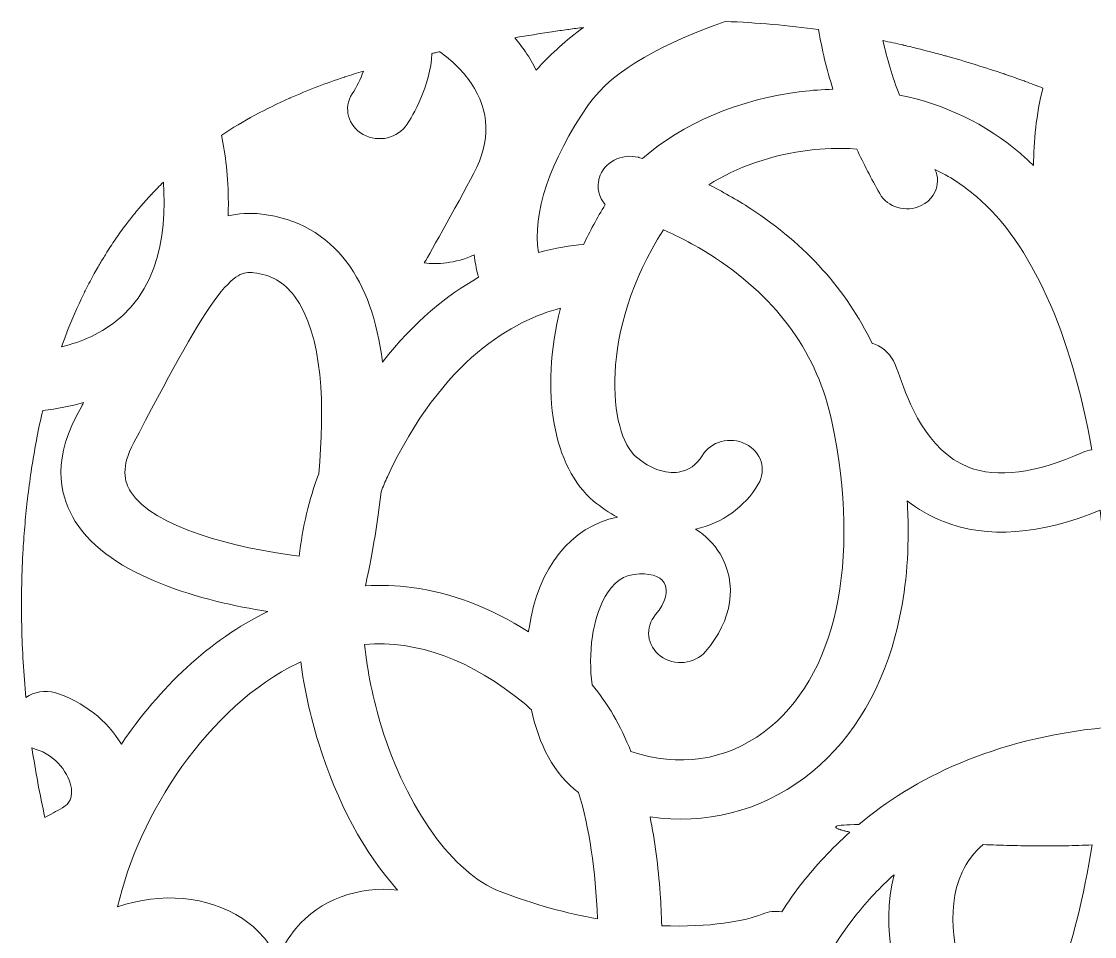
# Model space of a CAD drawing. Header units: millimetres. Extents: x -416 to 1516, y -417 to 43.
# Drawn here: x 4 to 63.8, y -357.6 to -306.6 of the extents above; entities that cross this region are included whole.
import ezdxf

# ---------------------------------------------------------------- set-up
doc = ezdxf.new("R2010")
doc.units = ezdxf.units.MM
doc.header["$MEASUREMENT"] = 0
doc.layers.add('Layer 4', color=7, linetype='Continuous')

msp = doc.modelspace()

# ---------------------------------------------------------------- linework, layer by layer
at = {"layer": 'Layer 4', "lineweight": 0}
for points, knots in [([(43.229, -306.59), (43.229, -306.59), (43.229, -306.59), (43.229, -306.59), (43.23, -306.59), (43.23, -306.59), (43.231, -306.59), (45.017, -306.653), (46.756, -306.808), (48.446, -307.041), (48.447, -307.041), (48.448, -307.041), (48.448, -307.041), (48.629, -308.153), (48.889, -309.259), (49.247, -310.371), (48.67, -310.384), (48.086, -310.424), (47.497, -310.494), (44.045, -310.902), (40.792, -312.303), (38.634, -314.226), (38.501, -314.188), (38.419, -314.167), (38.401, -314.162), (37.449, -313.924), (36.468, -314.442), (36.21, -315.321), (36.053, -315.854), (36.2, -316.396), (36.552, -316.794), (36.093, -317.533), (35.688, -318.278), (35.338, -319.024), (34.642, -319.079), (33.784, -319.206), (32.823, -319.471), (32.476, -317.328), (33.445, -314.368), (35.617, -311.223), (36.978, -309.252), (39.972, -307.735), (43.229, -306.59)], [0, 0, 0, 0, 1, 1, 1, 2, 2, 2, 3, 3, 3, 4, 4, 4, 5, 5, 5, 6, 6, 6, 7, 7, 7, 8, 8, 8, 9, 9, 9, 10, 10, 10, 11, 11, 11, 12, 12, 12, 13, 13, 13, 14, 14, 14, 14]), ([(31.502, -307.497), (31.502, -307.497), (31.503, -307.497), (31.503, -307.497), (32.194, -307.382), (32.886, -307.272), (33.576, -307.166), (33.578, -307.165), (33.581, -307.165), (33.583, -307.164), (33.869, -307.12), (34.153, -307.081), (34.438, -307.042), (34.464, -307.038), (34.491, -307.034), (34.518, -307.031), (34.79, -306.994), (35.061, -306.96), (35.331, -306.927), (35.332, -306.927), (35.332, -306.927), (35.333, -306.927), (35.333, -306.927), (35.333, -306.927), (35.334, -306.927), (34.354, -307.639), (33.548, -308.378), (32.891, -309.094), (32.825, -309.166), (32.762, -309.239), (32.697, -309.312), (32.526, -308.961), (32.326, -308.616), (32.098, -308.279), (31.914, -308.007), (31.712, -307.748), (31.5, -307.497), (31.501, -307.497), (31.501, -307.497), (31.502, -307.497)], [0, 0, 0, 0, 1, 1, 1, 2, 2, 2, 3, 3, 3, 4, 4, 4, 5, 5, 5, 6, 6, 6, 7, 7, 7, 8, 8, 8, 9, 9, 9, 10, 10, 10, 11, 11, 11, 12, 12, 12, 13, 13, 13, 13]), ([(52.035, -307.66), (52.036, -307.66), (52.036, -307.66), (52.037, -307.66), (52.405, -307.737), (52.769, -307.818), (53.132, -307.901), (53.154, -307.906), (53.176, -307.912), (53.198, -307.917), (53.261, -307.931), (53.323, -307.946), (53.386, -307.961), (53.671, -308.028), (53.955, -308.097), (54.237, -308.168), (54.33, -308.191), (54.423, -308.215), (54.515, -308.239), (54.804, -308.313), (55.091, -308.389), (55.376, -308.468), (55.447, -308.487), (55.517, -308.506), (55.588, -308.525), (56.123, -308.674), (56.653, -308.831), (57.176, -308.993), (57.196, -308.999), (57.217, -309.005), (57.237, -309.012), (57.761, -309.174), (58.278, -309.342), (58.788, -309.516), (58.83, -309.53), (58.872, -309.545), (58.913, -309.559), (58.916, -309.56), (58.918, -309.561), (58.92, -309.562), (59.228, -309.667), (59.534, -309.775), (59.838, -309.885), (59.879, -309.9), (59.921, -309.915), (59.962, -309.93), (60.295, -310.051), (60.626, -310.174), (60.953, -310.299), (60.953, -310.299), (60.953, -310.299), (60.953, -310.299), (60.954, -310.3), (60.955, -310.3), (60.955, -310.3), (60.571, -311.772), (60.435, -313.277), (60.426, -314.623), (60.183, -314.384), (59.933, -314.153), (59.675, -313.932), (57.763, -312.295), (55.467, -311.199), (52.951, -310.692), (52.56, -309.672), (52.254, -308.666), (52.031, -307.659), (52.032, -307.659), (52.034, -307.66), (52.035, -307.66)], [0, 0, 0, 0, 1, 1, 1, 2, 2, 2, 3, 3, 3, 4, 4, 4, 5, 5, 5, 6, 6, 6, 7, 7, 7, 8, 8, 8, 9, 9, 9, 10, 10, 10, 11, 11, 11, 12, 12, 12, 13, 13, 13, 14, 14, 14, 15, 15, 15, 16, 16, 16, 17, 17, 17, 18, 18, 18, 19, 19, 19, 20, 20, 20, 21, 21, 21, 22, 22, 22, 23, 23, 23, 23]), ([(15.163, -312.924), (16.366, -312.129), (17.635, -311.451), (18.953, -310.865), (18.954, -310.864), (18.955, -310.864), (18.955, -310.864), (18.962, -310.861), (18.969, -310.858), (18.976, -310.855), (19.467, -310.637), (19.966, -310.432), (20.47, -310.239), (20.473, -310.237), (20.477, -310.236), (20.48, -310.235), (20.984, -310.042), (21.494, -309.86), (22.01, -309.689), (22.012, -309.688), (22.014, -309.688), (22.017, -309.687), (22.023, -309.685), (22.03, -309.683), (22.036, -309.68), (22.377, -309.568), (22.72, -309.459), (23.065, -309.355), (23.066, -309.355), (23.067, -309.354), (23.069, -309.354), (22.905, -309.798), (22.68, -310.258), (22.44, -310.627), (21.933, -311.407), (22.207, -312.42), (23.053, -312.888), (23.898, -313.356), (24.995, -313.103), (25.502, -312.323), (25.774, -311.905), (26.825, -310.172), (26.883, -308.371), (26.948, -308.357), (27.013, -308.343), (27.078, -308.329), (27.162, -308.311), (27.245, -308.293), (27.329, -308.275), (27.995, -308.761), (28.611, -309.348), (29.07, -310.026), (30.117, -311.571), (30.17, -313.26), (29.229, -315.043), (28.285, -316.829), (26.46, -320.048), (26.46, -320.048), (27.146, -320.148), (28.171, -320.076), (29.24, -319.605), (29.288, -319.986), (29.355, -320.35), (29.439, -320.691), (29.452, -320.745), (29.468, -320.798), (29.487, -320.85), (27.738, -321.833), (25.88, -323.322), (24.129, -325.57), (23.834, -323.237), (23.175, -321.376), (22.149, -320.014), (20.999, -318.486), (19.357, -317.556), (17.402, -317.326), (16.703, -317.243), (16.08, -317.288), (15.52, -317.424), (15.525, -317.3), (15.53, -317.176), (15.532, -317.05), (15.534, -316.934), (15.536, -316.818), (15.536, -316.703), (15.536, -315.28), (15.361, -313.967), (15.161, -312.926), (15.162, -312.925), (15.162, -312.925), (15.163, -312.924)], [0, 0, 0, 0, 1, 1, 1, 2, 2, 2, 3, 3, 3, 4, 4, 4, 5, 5, 5, 6, 6, 6, 7, 7, 7, 8, 8, 8, 9, 9, 9, 10, 10, 10, 11, 11, 11, 12, 12, 12, 13, 13, 13, 14, 14, 14, 15, 15, 15, 16, 16, 16, 17, 17, 17, 18, 18, 18, 19, 19, 19, 20, 20, 20, 21, 21, 21, 22, 22, 22, 23, 23, 23, 24, 24, 24, 25, 25, 25, 26, 26, 26, 27, 27, 27, 28, 28, 28, 29, 29, 29, 30, 30, 30, 30]), ([(50.569, -313.701), (50.952, -314.517), (51.378, -315.342), (51.852, -316.184), (52.287, -316.956), (53.319, -317.256), (54.155, -316.855), (54.74, -316.574), (55.075, -316.024), (55.075, -315.455), (55.075, -315.246), (55.027, -315.036), (54.933, -314.834), (55.718, -315.214), (56.499, -315.708), (57.246, -316.347), (60.307, -318.968), (62.528, -323.927), (63.674, -330.465), (63.5, -330.489), (63.327, -330.537), (63.161, -330.612), (60.548, -331.781), (58.406, -332.055), (56.796, -331.426), (54.439, -330.506), (53.445, -327.727), (52.967, -326.391), (52.714, -325.682), (52.561, -325.254), (52.123, -324.892), (51.916, -324.722), (51.678, -324.605), (51.429, -324.539), (50.021, -321.581), (47.731, -319.027), (44.666, -317.031), (43.851, -316.501), (43.055, -316.057), (42.317, -315.689), (43.856, -314.717), (45.866, -314.009), (47.952, -313.763), (48.643, -313.681), (49.548, -313.628), (50.569, -313.701)], [0, 0, 0, 0, 1, 1, 1, 2, 2, 2, 3, 3, 3, 4, 4, 4, 5, 5, 5, 6, 6, 6, 7, 7, 7, 8, 8, 8, 9, 9, 9, 10, 10, 10, 11, 11, 11, 12, 12, 12, 13, 13, 13, 14, 14, 14, 15, 15, 15, 15]), ([(6.228, -324.727), (6.323, -324.462), (6.421, -324.199), (6.523, -323.937), (6.527, -323.926), (6.531, -323.915), (6.536, -323.904), (6.814, -323.189), (7.122, -322.488), (7.458, -321.8), (7.501, -321.711), (7.543, -321.622), (7.587, -321.533), (7.665, -321.379), (7.746, -321.227), (7.826, -321.075), (7.903, -320.931), (7.979, -320.787), (8.058, -320.645), (8.129, -320.517), (8.202, -320.389), (8.275, -320.262), (8.377, -320.086), (8.481, -319.912), (8.587, -319.738), (8.648, -319.639), (8.707, -319.54), (8.769, -319.442), (8.942, -319.169), (9.119, -318.898), (9.304, -318.631), (9.307, -318.627), (9.309, -318.624), (9.312, -318.621), (9.501, -318.347), (9.696, -318.082), (9.894, -317.823), (9.928, -317.778), (9.964, -317.735), (9.998, -317.691), (10.004, -317.684), (10.009, -317.677), (10.015, -317.67), (10.184, -317.454), (10.354, -317.24), (10.529, -317.033), (10.559, -316.997), (10.59, -316.963), (10.62, -316.927), (10.813, -316.702), (11.008, -316.481), (11.207, -316.267), (11.211, -316.263), (11.216, -316.258), (11.22, -316.254), (11.229, -316.244), (11.238, -316.235), (11.246, -316.226), (11.465, -315.992), (11.687, -315.764), (11.912, -315.543), (11.913, -315.542), (11.913, -315.542), (11.914, -315.541), (12.137, -318.538), (11.608, -322.441), (7.861, -324.163), (7.366, -324.391), (6.819, -324.578), (6.228, -324.729), (6.228, -324.729), (6.228, -324.728), (6.228, -324.727)], [0, 0, 0, 0, 1, 1, 1, 2, 2, 2, 3, 3, 3, 4, 4, 4, 5, 5, 5, 6, 6, 6, 7, 7, 7, 8, 8, 8, 9, 9, 9, 10, 10, 10, 11, 11, 11, 12, 12, 12, 13, 13, 13, 14, 14, 14, 15, 15, 15, 16, 16, 16, 17, 17, 17, 18, 18, 18, 19, 19, 19, 20, 20, 20, 21, 21, 21, 22, 22, 22, 23, 23, 23, 24, 24, 24, 24]), ([(39.637, -341.962), (40.408, -342.529), (41.531, -342.413), (42.146, -341.702), (43.636, -339.981), (43.943, -337.896), (42.949, -336.26), (42.607, -335.698), (42.142, -335.239), (41.584, -334.887), (43.055, -334.562), (44.317, -333.662), (45.083, -332.378), (45.558, -331.58), (45.243, -330.578), (44.379, -330.14), (43.515, -329.701), (42.429, -329.992), (41.954, -330.79), (41.648, -331.302), (41.195, -331.618), (40.642, -331.704), (39.91, -331.818), (39.076, -331.522), (38.295, -330.871), (36.718, -329.558), (36.171, -323.841), (39.794, -318.2), (40.648, -318.58), (41.663, -319.1), (42.705, -319.788), (46.219, -322.108), (48.398, -325.171), (49.181, -328.892), (50.83, -336.724), (49.42, -343.188), (45.408, -346.185), (43.261, -347.789), (40.642, -348.171), (37.984, -347.284), (37.405, -345.834), (36.681, -344.591), (35.815, -343.556), (35.705, -342.723), (35.695, -341.8), (35.838, -340.851), (35.952, -340.093), (36.457, -337.604), (38.157, -337.406), (38.972, -337.311), (39.599, -337.486), (39.834, -337.873), (40.099, -338.308), (39.911, -339.004), (39.356, -339.646), (38.741, -340.357), (38.866, -341.394), (39.637, -341.962)], [0, 0, 0, 0, 1, 1, 1, 2, 2, 2, 3, 3, 3, 4, 4, 4, 5, 5, 5, 6, 6, 6, 7, 7, 7, 8, 8, 8, 9, 9, 9, 10, 10, 10, 11, 11, 11, 12, 12, 12, 13, 13, 13, 14, 14, 14, 15, 15, 15, 16, 16, 16, 17, 17, 17, 18, 18, 18, 19, 19, 19, 19]), ([(14.948, -321.885), (16.029, -320.486), (16.539, -320.546), (16.949, -320.595), (17.914, -320.708), (18.634, -321.121), (19.216, -321.893), (20.82, -324.023), (20.924, -328.143), (20.574, -331.805), (20.034, -333.23), (19.67, -334.774), (19.486, -336.395), (15.916, -335.942), (11.327, -334.77), (10.085, -332.795), (9.928, -332.545), (9.768, -332.204), (9.768, -331.722), (9.768, -331.292), (9.894, -330.751), (10.26, -330.062), (10.26, -330.062), (10.573, -329.471), (10.573, -329.471), (12.465, -325.906), (13.831, -323.33), (14.948, -321.885)], [0, 0, 0, 0, 1, 1, 1, 2, 2, 2, 3, 3, 3, 4, 4, 4, 5, 5, 5, 6, 6, 6, 7, 7, 7, 8, 8, 8, 9, 9, 9, 9]), ([(35.902, -333.318), (36.326, -333.671), (36.77, -333.969), (37.226, -334.215), (34.636, -334.743), (32.81, -337.015), (32.301, -340.397), (32.291, -340.467), (32.282, -340.539), (32.272, -340.61), (30.151, -339.262), (27.971, -338.433), (25.765, -338.139), (24.899, -338.024), (24.034, -337.991), (23.175, -338.04), (23.383, -337.121), (23.789, -335.158), (24.054, -332.799), (24.163, -332.515), (24.279, -332.238), (24.405, -331.969), (27.49, -325.371), (31.477, -323.239), (34.056, -322.571), (32.855, -327.258), (33.692, -331.477), (35.902, -333.318)], [0, 0, 0, 0, 1, 1, 1, 2, 2, 2, 3, 3, 3, 4, 4, 4, 5, 5, 5, 6, 6, 6, 7, 7, 7, 8, 8, 8, 9, 9, 9, 9]), ([(5.897, -344.014), (5.314, -343.834), (4.702, -343.948), (4.247, -344.269), (4.247, -344.268), (4.247, -344.268), (4.247, -344.268), (4.123, -342.959), (4.046, -341.645), (4.016, -340.331), (4.016, -340.296), (4.014, -340.261), (4.013, -340.226), (4.001, -339.64), (4.002, -339.055), (4.009, -338.469), (4.01, -338.38), (4.008, -338.29), (4.01, -338.2), (4.021, -337.55), (4.045, -336.902), (4.08, -336.253), (4.081, -336.242), (4.081, -336.231), (4.082, -336.22), (4.109, -335.735), (4.143, -335.25), (4.183, -334.766), (4.183, -334.762), (4.184, -334.758), (4.184, -334.755), (4.224, -334.274), (4.274, -333.792), (4.328, -333.311), (4.34, -333.203), (4.353, -333.095), (4.365, -332.986), (4.484, -331.991), (4.634, -330.998), (4.82, -330.013), (4.833, -329.94), (4.847, -329.867), (4.861, -329.794), (4.959, -329.288), (5.065, -328.784), (5.183, -328.284), (5.183, -328.283), (5.184, -328.282), (5.184, -328.281), (5.986, -328.175), (6.752, -328.029), (7.468, -327.831), (7.434, -327.895), (7.401, -327.957), (7.366, -328.023), (7.366, -328.023), (7.053, -328.612), (7.053, -328.612), (5.642, -331.271), (6.244, -333.255), (6.998, -334.452), (8.96, -337.567), (14.177, -338.911), (17.736, -339.478), (14.463, -341.051), (11.668, -343.765), (9.575, -346.868), (8.779, -345.558), (7.45, -344.491), (5.897, -344.014)], [0, 0, 0, 0, 1, 1, 1, 2, 2, 2, 3, 3, 3, 4, 4, 4, 5, 5, 5, 6, 6, 6, 7, 7, 7, 8, 8, 8, 9, 9, 9, 10, 10, 10, 11, 11, 11, 12, 12, 12, 13, 13, 13, 14, 14, 14, 15, 15, 15, 16, 16, 16, 17, 17, 17, 18, 18, 18, 19, 19, 19, 20, 20, 20, 21, 21, 21, 22, 22, 22, 23, 23, 23, 23]), ([(64.152, -333.82), (64.354, -335.63), (64.483, -337.535), (64.534, -339.525), (64.588, -341.674), (64.543, -343.839), (64.411, -345.947), (58.134, -346.554), (53.732, -348.802), (50.688, -351.344), (50.684, -351.344), (50.681, -351.344), (50.677, -351.344), (49.979, -351.36), (49.565, -351.378), (49.444, -351.446), (49.424, -351.458), (49.409, -351.47), (49.405, -351.485), (49.405, -351.485), (49.405, -351.485), (49.405, -351.485), (49.405, -351.485), (49.405, -351.485), (49.405, -351.485), (49.402, -351.499), (49.41, -351.514), (49.424, -351.529), (49.424, -351.529), (49.424, -351.529), (49.424, -351.529), (49.428, -351.533), (49.432, -351.537), (49.436, -351.541), (49.436, -351.541), (49.436, -351.541), (49.436, -351.541), (49.454, -351.555), (49.478, -351.57), (49.511, -351.586), (49.511, -351.586), (49.511, -351.586), (49.511, -351.586), (49.52, -351.589), (49.531, -351.593), (49.54, -351.597), (49.541, -351.597), (49.541, -351.598), (49.541, -351.598), (49.569, -351.609), (49.601, -351.621), (49.638, -351.633), (49.638, -351.633), (49.639, -351.633), (49.639, -351.633), (49.657, -351.639), (49.675, -351.645), (49.695, -351.651), (49.696, -351.652), (49.696, -351.652), (49.696, -351.652), (49.743, -351.666), (49.795, -351.68), (49.853, -351.695), (49.854, -351.695), (49.854, -351.695), (49.854, -351.695), (49.885, -351.702), (49.919, -351.71), (49.952, -351.718), (49.953, -351.718), (49.954, -351.718), (49.955, -351.718), (49.992, -351.727), (50.031, -351.735), (50.072, -351.744), (50.072, -351.744), (50.073, -351.744), (50.074, -351.745), (50.113, -351.753), (50.15, -351.761), (50.192, -351.769), (50.192, -351.769), (50.192, -351.769), (50.192, -351.769), (49.143, -352.701), (48.268, -353.662), (47.544, -354.587), (47.12, -355.13), (46.736, -355.674), (46.389, -356.211), (46.034, -356.155), (45.657, -356.192), (45.305, -356.34), (44.391, -356.726), (42.379, -357.091), (39.697, -356.989), (39.68, -356.379), (39.653, -355.785), (39.613, -355.209), (39.507, -353.668), (39.319, -352.239), (39.05, -350.924), (42.125, -351.361), (45.15, -350.617), (47.655, -348.746), (50.063, -346.947), (51.814, -344.213), (52.717, -340.839), (53.199, -339.043), (53.439, -337.099), (53.439, -335.023), (53.439, -334.464), (53.42, -333.894), (53.386, -333.315), (53.97, -333.767), (54.637, -334.161), (55.404, -334.461), (57.866, -335.422), (60.807, -335.205), (64.152, -333.82)], [0, 0, 0, 0, 1, 1, 1, 2, 2, 2, 3, 3, 3, 4, 4, 4, 5, 5, 5, 6, 6, 6, 7, 7, 7, 8, 8, 8, 9, 9, 9, 10, 10, 10, 11, 11, 11, 12, 12, 12, 13, 13, 13, 14, 14, 14, 15, 15, 15, 16, 16, 16, 17, 17, 17, 18, 18, 18, 19, 19, 19, 20, 20, 20, 21, 21, 21, 22, 22, 22, 23, 23, 23, 24, 24, 24, 25, 25, 25, 26, 26, 26, 27, 27, 27, 28, 28, 28, 29, 29, 29, 30, 30, 30, 31, 31, 31, 32, 32, 32, 33, 33, 33, 34, 34, 34, 35, 35, 35, 36, 36, 36, 37, 37, 37, 38, 38, 38, 39, 39, 39, 40, 40, 40, 40]), ([(24.076, -345.9), (23.605, -344.376), (23.291, -342.831), (23.13, -341.314), (26.075, -341.063), (29.056, -342.157), (32.033, -344.593), (32.17, -344.706), (32.302, -344.826), (32.432, -344.95), (32.835, -346.854), (33.694, -348.569), (35.058, -349.564), (35.659, -351.504), (36.011, -353.859), (36.114, -356.602), (34.425, -356.304), (32.594, -355.821), (30.684, -355.081), (28.079, -354.073), (25.485, -350.469), (24.076, -345.9)], [0, 0, 0, 0, 1, 1, 1, 2, 2, 2, 3, 3, 3, 4, 4, 4, 5, 5, 5, 6, 6, 6, 7, 7, 7, 7]), ([(24.975, -355), (22.824, -354.747), (20.616, -355.547), (19.298, -357.141), (18.907, -357.614), (18.553, -358.201), (18.285, -358.85), (17.834, -357.894), (17.146, -357.124), (16.322, -356.588), (14.379, -355.325), (11.791, -355.1), (9.364, -355.936), (10.51, -350.828), (14.422, -344.737), (19.432, -342.347), (19.478, -342.325), (19.524, -342.305), (19.569, -342.284), (19.768, -343.774), (20.098, -345.283), (20.561, -346.785), (21.587, -350.109), (23.129, -352.939), (24.975, -355)], [0, 0, 0, 0, 1, 1, 1, 2, 2, 2, 3, 3, 3, 4, 4, 4, 5, 5, 5, 6, 6, 6, 7, 7, 7, 8, 8, 8, 8]), ([(6.286, -350.414), (5.942, -350.614), (5.617, -350.792), (5.311, -350.95), (5.311, -350.95), (5.311, -350.949), (5.311, -350.949), (5.166, -350.307), (5.034, -349.663), (4.914, -349.017), (4.913, -349.013), (4.913, -349.01), (4.912, -349.006), (4.793, -348.361), (4.684, -347.714), (4.588, -347.066), (4.648, -347.091), (4.704, -347.12), (4.768, -347.14), (5.937, -347.5), (6.679, -348.545), (6.785, -349.347), (6.879, -350.068), (6.448, -350.319), (6.286, -350.414)], [0, 0, 0, 0, 1, 1, 1, 2, 2, 2, 3, 3, 3, 4, 4, 4, 5, 5, 5, 6, 6, 6, 7, 7, 7, 8, 8, 8, 8]), ([(61.825, -359.938), (61.824, -359.939), (61.823, -359.939), (61.823, -359.939), (61.676, -359.979), (61.544, -360.018), (61.427, -360.055), (61.426, -360.055), (61.426, -360.055), (61.426, -360.055), (61.417, -360.058), (61.409, -360.061), (61.401, -360.063), (61.339, -360.083), (61.278, -360.103), (61.225, -360.121), (61.225, -360.122), (61.225, -360.122), (61.224, -360.122), (61.194, -360.132), (61.169, -360.142), (61.142, -360.153), (61.098, -360.169), (61.057, -360.186), (61.022, -360.201), (61.022, -360.201), (61.022, -360.202), (61.022, -360.202), (60.993, -360.214), (60.966, -360.227), (60.943, -360.239), (60.893, -360.265), (60.856, -360.29), (60.836, -360.313), (60.836, -360.313), (60.836, -360.313), (60.836, -360.313), (60.821, -360.329), (60.812, -360.345), (60.814, -360.359), (60.814, -360.359), (60.814, -360.359), (60.814, -360.359), (60.814, -360.359), (60.814, -360.359), (60.814, -360.36), (60.815, -360.367), (60.822, -360.373), (60.833, -360.379), (60.833, -360.379), (60.833, -360.379), (60.833, -360.379), (60.837, -360.381), (60.844, -360.382), (60.85, -360.384), (60.85, -360.384), (60.85, -360.384), (60.85, -360.384), (60.851, -360.385), (60.852, -360.385), (60.853, -360.385), (60.869, -360.39), (60.889, -360.395), (60.915, -360.398), (60.916, -360.398), (60.916, -360.398), (60.916, -360.398), (60.922, -360.399), (60.93, -360.4), (60.936, -360.4), (60.958, -360.403), (60.982, -360.405), (61.011, -360.406), (61.011, -360.406), (61.011, -360.406), (61.012, -360.406), (61.029, -360.407), (61.047, -360.407), (61.067, -360.408), (61.067, -360.408), (61.068, -360.408), (61.068, -360.408), (61.131, -360.409), (61.202, -360.409), (61.287, -360.406), (61.287, -360.406), (61.288, -360.406), (61.289, -360.406), (61.301, -360.406), (61.315, -360.405), (61.328, -360.405), (61.33, -360.405), (61.333, -360.404), (61.336, -360.404), (61.428, -360.401), (61.529, -360.396), (61.643, -360.388), (61.644, -360.388), (61.645, -360.388), (61.646, -360.388), (61.341, -361.126), (61.019, -361.778), (60.679, -362.318), (58.115, -366.397), (55.013, -368.786), (52.863, -370.072), (50.272, -371.622), (48.312, -372.027), (47.858, -372.004), (47.749, -371.984), (47.64, -371.974), (47.531, -371.972), (47.427, -369.511), (47.189, -366.903), (46.817, -364.152), (46.991, -363.302), (47.839, -359.792), (50.523, -356.409), (51.178, -355.585), (51.888, -354.829), (52.653, -354.143), (51.873, -357.191), (52.813, -360.347), (53.522, -361.748), (53.939, -362.572), (55.001, -362.929), (55.895, -362.544), (56.788, -362.159), (57.175, -361.179), (56.758, -360.354), (56.101, -359.056), (55.436, -356.184), (56.445, -354.005), (56.723, -353.405), (57.114, -352.896), (57.613, -352.466), (58.114, -352.488), (58.621, -352.505), (59.132, -352.518), (59.133, -352.518), (59.133, -352.518), (59.134, -352.518), (59.138, -352.518), (59.141, -352.518), (59.145, -352.518), (59.146, -352.518), (59.146, -352.518), (59.147, -352.518), (59.655, -352.53), (60.165, -352.538), (60.673, -352.541), (60.674, -352.541), (60.676, -352.541), (60.677, -352.541), (60.677, -352.541), (60.683, -352.541), (60.683, -352.541), (60.683, -352.541), (60.684, -352.541), (60.684, -352.541), (61.195, -352.543), (61.702, -352.54), (62.203, -352.531), (62.206, -352.531), (62.21, -352.531), (62.213, -352.531), (62.714, -352.522), (63.207, -352.507), (63.689, -352.484), (63.69, -352.484), (63.691, -352.484), (63.692, -352.484), (63.226, -355.378), (62.589, -357.949), (61.825, -359.938)], [0, 0, 0, 0, 1, 1, 1, 2, 2, 2, 3, 3, 3, 4, 4, 4, 5, 5, 5, 6, 6, 6, 7, 7, 7, 8, 8, 8, 9, 9, 9, 10, 10, 10, 11, 11, 11, 12, 12, 12, 13, 13, 13, 14, 14, 14, 15, 15, 15, 16, 16, 16, 17, 17, 17, 18, 18, 18, 19, 19, 19, 20, 20, 20, 21, 21, 21, 22, 22, 22, 23, 23, 23, 24, 24, 24, 25, 25, 25, 26, 26, 26, 27, 27, 27, 28, 28, 28, 29, 29, 29, 30, 30, 30, 31, 31, 31, 32, 32, 32, 33, 33, 33, 34, 34, 34, 35, 35, 35, 36, 36, 36, 37, 37, 37, 38, 38, 38, 39, 39, 39, 40, 40, 40, 41, 41, 41, 42, 42, 42, 43, 43, 43, 44, 44, 44, 45, 45, 45, 46, 46, 46, 47, 47, 47, 48, 48, 48, 49, 49, 49, 50, 50, 50, 51, 51, 51, 52, 52, 52, 53, 53, 53, 54, 54, 54, 55, 55, 55, 56, 56, 56, 57, 57, 57, 58, 58, 58, 58])]:
    msp.add_open_spline(points, degree=3, knots=knots, dxfattribs=at)

doc.saveas('drawing.dxf')
